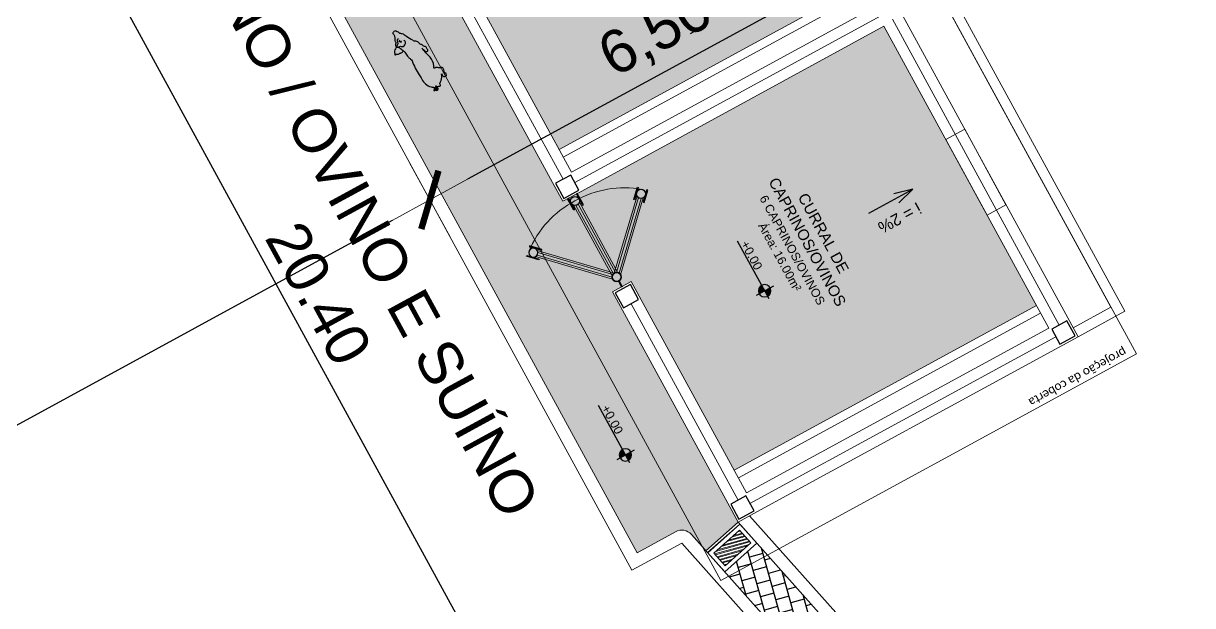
# Model space of a CAD drawing. Extents: x 622283 to 622521, y 9224861 to 9225135.
# Drawn here: x 622383.82 to 622397.41, y 9225004.92 to 9225011.69 of the extents above; entities that cross this region are included whole.
import ezdxf
from ezdxf.lldxf.tags import DXFTag

# ---------------------------------------------------------------- set-up
doc = ezdxf.new("R2010")
doc.units = 0
doc.header["$PDMODE"] = 32
doc.header["$PDSIZE"] = 2.4
for name, color, linetype, lineweight in [('A-COTAS', 12, 'Continuous', 9), ('A-ESQ-PORTAS', 2, 'Continuous', 18), ('A-PAREDE', 5, 'Continuous', 30), ('A-PROJEÇÃO', 251, 'DASHED', 13), ('A-VISTA01', 1, 'Continuous', 20), ('A-VISTA02', 2, 'Continuous', 15), ('A-VISTA03', 3, 'Continuous', 9), ('A-VISTA04', 4, 'Continuous', 5), ('A-VISTA06', 6, 'Continuous', 0)]:
    doc.layers.add(name, color=color, linetype=linetype, lineweight=lineweight)
doc.layers.add('A-Hachuras', color=8, linetype='Continuous')
doc.layers.add('G_HACHURA', color=9, linetype='Continuous')
doc.layers.add('A-TEXTO1', color=7, linetype='Continuous', true_color=0x000000)
doc.layers.add('A_lay', color=7, linetype='Continuous', true_color=0x919191)
doc.styles.add('A2 Arquitetos', font='arial.ttf')
doc.styles.add('Century Gothic', font='arial.ttf')
doc.styles.add('R-80', font='romans.shx')
doc.styles.get("Standard").update_dxf_attribs({"font": 'arial.ttf', "height": 1})
tags = doc.linetypes.add('DASHED', pattern=[0.75, 0.5, -0.25]).pattern_tags.tags
tags[6:7] = [DXFTag(74, 4), DXFTag(75, 0), DXFTag(340, '0'), DXFTag(46, 0.0), DXFTag(50, 0.0), DXFTag(44, 0.0), DXFTag(45, 0.0)]
tags[4:5] = [DXFTag(74, 4), DXFTag(75, 0), DXFTag(340, '0'), DXFTag(46, 0.0), DXFTag(50, 0.0), DXFTag(44, 0.0), DXFTag(45, 0.0)]
doc.dimstyles.new('COTA_250', dxfattribs={"dimscale": 250, "dimtxt": 0.002, "dimasz": 0.00025, "dimexe": 0.00075, "dimexo": 0.00075, "dimgap": 0.0005, "dimtad": 1, "dimzin": 4, "dimdsep": 46, "dimtxsty": 'Century Gothic', "dimblk": 'PU-Tick', "dimcen": 0.001, "dimdle": 0.00075, "dimse1": 1, "dimse2": 1, "dimclrd": 256, "dimclre": 256, "dimclrt": 256, "dimadec": 0, "dimazin": 0, "dimtfac": 1, "dimtix": 1, "dimtmove": 0, "dimatfit": 3, "dimldrblk": 'DOT', "dimfxl": 1, "dimarcsym": 0})

# ---------------------------------------------------------------- blocks, each defined once
blk = doc.blocks.new('Porteira_Curral_1')
at = {"layer": 'A-PAREDE', "linetype": 'Continuous', "lineweight": 25}
for p, q in [((207868.2992809821, 9278518.253432574), (207868.2219359218, 9278518.253432574)), ((207868.2992809819, 9278518.243432574), (207868.221935922, 9278518.243432574))]:
    blk.add_line(p, q, dxfattribs=at)
for centre in [(207868.3520446059, 9278518.248432573), (207869.3610446058, 9278518.248432573)]:
    blk.add_circle(centre, 0.053, dxfattribs=at)
at = {"layer": 'A-VISTA02'}
for p, q in [((207869.3242018314, 9278518.286532573), (207868.3888873801, 9278518.286532573)), ((207869.3242018332, 9278518.21033257), (207868.3888873783, 9278518.21033257))]:
    blk.add_line(p, q, dxfattribs=at)
at = {"layer": 'A-VISTA03', "linetype": 'Continuous', "lineweight": 25}
for points in [[(207869.2740446058, 9278518.311432572), (207869.4240446058, 9278518.311432572), (207869.4240446058, 9278518.301432572), (207869.2740446058, 9278518.301432572)], [(207869.2740446058, 9278518.185432574), (207869.4240446058, 9278518.185432574), (207869.4240446058, 9278518.195432574), (207869.2740446058, 9278518.195432574)]]:
    blk.add_lwpolyline(points, close=True, dxfattribs=at)
at = {"layer": 'A-VISTA04'}
for p, q in [((207868.4028776664, 9278518.263432572), (207869.3102115454, 9278518.263432572)), ((207868.4028776659, 9278518.233432572), (207869.310211546, 9278518.233432572))]:
    blk.add_line(p, q, dxfattribs=at)
blk = doc.blocks.new('Porco')
for points in [[(207874.9129405613, 9278516.615407707), (207874.9070570752, 9278516.610788347, -0.1404085003833558), (207874.8957104376, 9278516.606169015, 0.001474747497748187), (207874.8805815261, 9278516.60448925, -0.05682439141861711), (207874.8574679624, 9278516.60448925, -0.08909980481620788), (207874.8448605976, 9278516.608268714, 0.2242690978537262), (207874.829731686, 9278516.608688647, -0.204477471485815), (207874.7881272714, 9278516.608268714, 0.1917081031572349), (207874.7591302678, 9278516.608688647, -0.2844125209692809), (207874.7482038265, 9278516.610788347, 0.01410224839128568), (207874.7255105053, 9278516.630525561, 0.2178765055573552), (207874.696933744, 9278516.638084488, -0.09342896013143984), (207874.6704581949, 9278516.638504423, 0.6963617480137325), (207874.6667388997, 9278516.632524503, -0.2045770960694859), (207874.6704581949, 9278516.618347274, 0.0423054823570583), (207874.6691974677, 9278516.598190125, 0.1923390760606013), (207874.676341681, 9278516.581392506, -0.3453088765923371), (207874.6771821658, 9278516.574253513, 0.2441238172037326), (207874.676341681, 9278516.562075254, 0.1148475672558081), (207874.6956730168, 9278516.536038943), (207874.6897895768, 9278516.529739818, -0.1319169325010158), (207874.6661988778, 9278516.515041925, 0.07646040318854756), (207874.6128275371, 9278516.489425547, 0.04310116116668715), (207874.5871924728, 9278516.468428502, -0.1492057357939823), (207874.5627666832, 9278516.455830308, 0.05752294797243095), (207874.389655529, 9278516.403250296, -0.03483756164989849), (207874.3350579472, 9278516.383927738, 0.2151683464804266), (207874.2258627836, 9278516.292998068, 0.09332197971318212), (207874.2190380744, 9278516.267992394, -0.3543559182452825), (207874.2127143826, 9278516.261358099, 0.07298586507662062), (207874.1872801495, 9278516.25420995, 0.3971274289118584), (207874.1753578052, 9278516.225617252, 0.5037682919825398), (207874.1968179696, 9278516.219528068, 0.7929540243429706), (207874.1756227677, 9278516.266123557, 0.9029193397575687), (207874.1761526466, 9278516.260563869, -0.5027366924588245), (207874.1949634166, 9278516.234883409, -0.8244466879683137), (207874.1851605878, 9278516.2359424, -0.2913791765442776), (207874.1880749448, 9278516.241502088, -0.3458509514206957), (207874.2180939006, 9278516.237117818, -0.3537020727858073), (207874.2188588201, 9278516.227563044, 0.2315793269715223), (207874.2161815325, 9278516.209217865, -0.1841701195758377), (207874.2154166129, 9278516.19507677, 0.4465654207659904), (207874.2203887054, 9278516.183993232, 0.2129830505272739), (207874.2341576267, 9278516.185521996, -0.3033127644323276), (207874.2471615824, 9278516.1847576, 0.09397962638988062), (207874.3134463756, 9278516.151892778, 0.04920777590604555), (207874.3521196973, 9278516.14507307), (207874.3407451665, 9278516.142799808, 0.3486392228040651), (207874.3157213094, 9278516.113247663, 0.2403834271740303), (207874.3248209064, 9278516.093925105), (207874.3418826564, 9278516.093925105), (207874.3589443604, 9278516.106427955, -0.1663733440065142), (207874.3771435543, 9278516.112111045, 0.06695420149715567), (207874.4089921667, 9278516.115520924, 0.4442851232592056), (207874.424916473, 9278516.14507307, -0.254623063448637), (207874.4283288046, 9278516.166668862, 0.2718756111047048), (207874.4340160699, 9278516.212133685, -0.874567980183972), (207874.4453905546, 9278516.21895342), (207874.460177417, 9278516.2178168, 0.1544399764543733), (207874.5670976928, 9278516.242822474, 0.0101868134930887), (207874.687667341, 9278516.31783944), (207874.6489940655, 9278516.287150677, 0.344926935793816), (207874.6421693562, 9278516.25873515, 0.511087056942741), (207874.6592311063, 9278516.255325297, -0.2392089736964047), (207874.6751553664, 9278516.25987177, 0.4037843399694271), (207874.6979043819, 9278516.274647854, -0.2250730703424045), (207874.7195159074, 9278516.301926764, 0.1953063833071577), (207874.7286155043, 9278516.312156351, -0.1998776426449045), (207874.7502270759, 9278516.33602538, 0.2295809367297672), (207874.7786633107, 9278516.371260641, -0.1320508362341699), (207874.7968625046, 9278516.405359257, 0.01181355318620371), (207874.8537349741, 9278516.469010046, -0.08562155755323153), (207874.8742091018, 9278516.486059368, 0.2231467289682685), (207874.8924082958, 9278516.512201631, -0.1186061108332841), (207874.8958206273, 9278516.520157984, 0.1309939712812248), (207874.9026453366, 9278516.537207305, -0.3317543939109132), (207874.9096791758, 9278516.544594338, 0.3570423436009158), (207874.9242489321, 9278516.561351057, -0.2205287705165105), (207874.9283724254, 9278516.569592042, -0.5425923443361179), (207874.9308465307, 9278516.568767952, 0.6343511679736008), (207874.935244945, 9278516.567943862, 0.1498359944065943), (207874.9399182344, 9278516.581678862, 0.1038007859180188), (207874.9363445371, 9278516.601731969, 0.151302468081313), (207874.9267230373, 9278516.613544066, 0.09140127786821904), (207874.9190258006, 9278516.616840454, 0.2307516052887116), (207874.9129405613, 9278516.615407707, 0.6745982223573664)], [(207874.6956730168, 9278516.536038943), (207874.7046792983, 9278516.54558666, -0.1028593190493495), (207874.7266693416, 9278516.560941974, 0.1973186453844623), (207874.7409761179, 9278516.575503085, 0.03819792078360085), (207874.7454800655, 9278516.589534672, -8.499224884543574)], [(207874.8445856765, 9278516.566108761), (207874.8394902544, 9278516.576292226, 0.3333351135948859), (207874.8274464709, 9278516.582309706, -0.1085494077198759), (207874.7889991073, 9278516.58369835, -0.1257476457839234), (207874.7704702663, 9278516.593881812, 0.174146759490258), (207874.7533311068, 9278516.601287937), (207874.7519414253, 9278516.593881812, 0.1325206437494093), (207874.7542575304, 9278516.564257238, -0.2416328854352332), (207874.7524046371, 9278516.550370725, 0.4008805526142293), (207874.7598161643, 9278516.503156563, 0.1472726183292755), (207874.7917784704, 9278516.491121601, 0.2250354065568126), (207874.8070647365, 9278516.497139083, -0.1397092992535071), (207874.8186453083, 9278516.504082352, -0.13199651167885)], [(207874.8237407303, 9278516.554073801), (207874.8195717319, 9278516.559165519, 0.5395108072137796), (207874.8107705232, 9278516.558239756, 0.1688225459501951), (207874.8098440996, 9278516.551759368, -0.5068850006882355), (207874.8042854196, 9278516.545741888, 0.9716790956451168), (207874.803358996, 9278516.5392615, -0.3928456056530601), (207874.8107705232, 9278516.529540943, 1.102271802626647)], [(207874.2188588201, 9278516.227563044), (207874.2219885312, 9278516.231693834, 0.1077896719206167), (207874.2265293623, 9278516.24150074, -0.5900001207515165)]]:
    blk.add_lwpolyline(points, format="xyb")
blk = doc.blocks.new('A$C3BBF43EE')
at = {"layer": 'A-PROJEÇÃO', "linetype": 'Continuous', "lineweight": 25}
for p, q in [((0.1500000286614522, 0.1260000169277191), (2.86672729998827e-08, 0.1260000169277191)), ((2.86672729998827e-08, 0.1260000169277191), (2.86672729998827e-08, 0.1160000171512365)), ((2.86672729998827e-08, 0.1160000171512365), (0.1500000286614522, 0.1160000171512365)), ((2.86672729998827e-08, 1.862645149230957e-08), (2.86672729998827e-08, 0.01000001840293407)), ((2.86672729998827e-08, 0.01000001840293407), (0.1500000286614522, 0.01000001840293407)), ((0.1500000286614522, 1.862645149230957e-08), (2.86672729998827e-08, 1.862645149230957e-08)), ((0.1500000286614522, 0.1160000171512365), (0.1500000286614522, 0.1260000169277191)), ((0.1500000286614522, 0.01000001840293407), (0.1500000286614522, 1.862645149230957e-08))]:
    blk.add_line(p, q, dxfattribs=at)
at = {"layer": 'A-PROJEÇÃO'}
for p, q in [((0.09984280308708549, 0.101100018247962), (1.035157254431397, 0.101100018247962)), ((0.099842801282648, 0.02490001544356346), (1.035157256177627, 0.02490001544356346)), ((1.021166968072066, 0.0780000165104866), (0.1138330890680663, 0.0780000165104866)), ((1.021166968595935, 0.04800001718103886), (0.1138330884859897, 0.04800001718103886))]:
    blk.add_line(p, q, dxfattribs=at)
at = {"layer": 'A-PROJEÇÃO', "linetype": 'Continuous', "lineweight": 25}
for centre in [(0.06300002869102173, 0.0630000177770853), (1.072000028652837, 0.0630000177770853)]:
    blk.add_circle(centre, 0.053, dxfattribs=at)
blk = doc.blocks.new('Curral_Suino_Caprino')
at = {"layer": 'A-TEXTO1'}
h = blk.add_hatch(color=256, dxfattribs=at)
h.dxf.hatch_style = 1
h.paths.add_polyline_path([(207858.938429064, 9278549.767590811), (207858.938429064, 9278549.839452725), (207859.0102910214, 9278549.839452725, -0.4142135075525849)])
h.paths.add_polyline_path([(207858.938429064, 9278549.839452725), (207858.8665671515, 9278549.839452725, -0.4142136171936075), (207858.938429064, 9278549.911314638)])
h = blk.add_hatch(color=256, dxfattribs=at)
h.dxf.hatch_style = 1
h.paths.add_polyline_path([(207858.0374242431, 9278547.432683412), (207858.0374242431, 9278547.504545325), (207858.1092862012, 9278547.504545325, -0.4142135075525849)])
h.paths.add_polyline_path([(207858.0374242431, 9278547.504545325), (207857.9655623315, 9278547.504545325, -0.4142136171936075), (207858.0374242431, 9278547.576407239)])
at = {"layer": 'A-VISTA06'}
h = blk.add_hatch(dxfattribs=at)
h.set_pattern_fill('ANSI32', color=256, scale=0.1, angle=58.13424237606752)
h.set_pattern_definition([(103.1342423760675, (2113833.200894389, 195495.5384010766), (-0.03651901263597043, -0.00852125085265258), []), (103.1342423760675, (2113833.210226976, 195495.5534144975), (-0.03651901263597043, -0.00852125085265258), [])])
h.paths.add_polyline_path([(207856.6347942156, 9278548.24925328), (207856.4400261482, 9278548.294699952), (207856.3491413654, 9278547.9052005), (207856.5439094328, 9278547.859753828)])
at = {"layer": 'A_lay', "true_color": 0xa1a1a1}
h = blk.add_hatch(dxfattribs=at)
h.set_pattern_fill('AR-B88', color=253, scale=0.02)
h.set_pattern_definition([(0, (0, 0), (0, 0.16), []), (90, (0, 0), (-0.07999999999999999, 0.16), [0.16, -0.16])])
edge = h.paths.add_edge_path()
edge.add_line((207860.9740446061, 9278548.529770948), (207860.9740446061, 9278548.27976663))
edge.add_line((207860.9740446061, 9278548.27976663), (207861.2240446061, 9278548.279770948))
edge.add_line((207861.2240446061, 9278548.279770948), (207864.024044606, 9278548.279770948))
edge.add_line((207864.024044606, 9278548.279770948), (207864.024044606, 9278548.529770948))
edge.add_line((207864.024044606, 9278548.529770948), (207861.524044606, 9278548.529770948))
edge.add_line((207861.5240446061, 9278548.529770948), (207861.5240446061, 9278552.529770948))
edge.add_line((207861.524044606, 9278552.529770948), (207865.224044606, 9278552.529770948))
edge.add_line((207865.2240446059, 9278552.529770948), (207865.2240446059, 9278548.529770948))
edge.add_line((207865.2240446061, 9278548.529770948), (207865.2240446061, 9278548.27976663))
edge.add_line((207865.2240446061, 9278548.27976663), (207865.4740446061, 9278548.27976663))
edge.add_line((207865.4740446061, 9278548.27976663), (207865.4740446061, 9278548.52976663))
edge.add_line((207865.4740446061, 9278548.52976663), (207865.4740446061, 9278552.529770948))
edge.add_line((207865.4740446059, 9278552.529770948), (207867.6740446059, 9278552.529770948))
edge.add_line((207867.6740446059, 9278552.529770948), (207867.6740446059, 9278548.529770948))
edge.add_line((207867.674044606, 9278548.529770948), (207866.674044606, 9278548.529770948))
edge.add_line((207866.674044606, 9278548.529770948), (207866.674044606, 9278548.279770948))
edge.add_line((207866.674044606, 9278548.279770948), (207867.974044606, 9278548.27976663))
edge.add_line((207867.9740446061, 9278548.27976663), (207868.2240446061, 9278548.27976663))
edge.add_line((207868.2240446061, 9278548.27976663), (207868.2240446061, 9278548.52976663))
edge.add_line((207868.2240446061, 9278548.52976663), (207868.2240446061, 9278552.529770948))
edge.add_line((207868.2240446059, 9278552.529770948), (207870.424044606, 9278552.529770948))
edge.add_line((207870.4240446059, 9278552.529770948), (207870.4240446059, 9278548.529770948))
edge.add_line((207870.424044606, 9278548.529770948), (207869.424044606, 9278548.529770948))
edge.add_line((207869.424044606, 9278548.529770948), (207869.424044606, 9278548.279770948))
edge.add_line((207869.424044606, 9278548.279770948), (207870.724044606, 9278548.27976663))
edge.add_line((207870.7240446061, 9278548.27976663), (207870.7860446071, 9278548.27976663))
edge.add_line((207870.7860446071, 9278548.27976663), (207870.9740446061, 9278548.27976663))
edge.add_line((207870.9740446061, 9278548.27976663), (207870.9740446061, 9278548.129766628))
edge.add_line((207870.9740446061, 9278548.129766628), (207870.9740446061, 9278547.244609402))
edge.add_line((207870.9740446061, 9278547.244609402), (207870.9740446061, 9278547.079770949))
edge.add_line((207870.9740446061, 9278547.079770949), (207870.8440446054, 9278547.079770949))
edge.add_line((207870.8440446055, 9278547.079770949), (207856.9740446061, 9278547.07977095))
edge.add_line((207856.9740446061, 9278547.07977095), (207856.9740446061, 9278547.588976668))
edge.add_arc((207856.824044607, 9278547.588976668), 0.1499999990337528, 719.9999999997278, 796.8657577572518)
edge.add_line((207856.8581296098, 9278547.735052718), (207856.6104464325, 9278547.792846462))
edge.add_line((207856.6104464325, 9278547.792846462), (207856.7240631098, 9278548.27976663))
edge.add_line((207856.7240631098, 9278548.27976663), (207856.974044606, 9278548.279770948))
edge.add_line((207856.9740446061, 9278548.279770948), (207859.774044606, 9278548.279770948))
edge.add_line((207859.774044606, 9278548.279770948), (207859.774044606, 9278548.529770948))
edge.add_line((207859.774044606, 9278548.529770948), (207857.274044606, 9278548.529770948))
edge.add_line((207857.2740446061, 9278548.529770948), (207857.2740446061, 9278552.529770948))
edge.add_line((207857.274044606, 9278552.529770948), (207860.974044606, 9278552.529770948))
edge.add_line((207860.9740446059, 9278552.529770948), (207860.9740446059, 9278548.529770948))
h = blk.add_hatch(dxfattribs=at)
h.set_pattern_fill('AR-B88', color=253, scale=0.02, angle=13)
h.set_pattern_definition([(13, (207849.194050578, 9278514.813470237), (-0.0359921686950184, 0.1558992103656376), []), (103, (207849.194050578, 9278514.813470237), (-0.1139417738778372, 0.1379031260181284), [0.16, -0.16])])
h.paths.add_polyline_path([(207856.4026957992, 9278548.354753638), (207856.289689945, 9278547.867690941), (207849.1235959711, 9278549.539808556), (207849.1005362104, 9278549.539808556), (207849.1005362104, 9278550.039770944), (207849.1813183924, 9278550.039770944)])
at = {"layer": 'A-PAREDE'}
for points in [[(207856.9490446059, 9278552.554770948), (207856.749044606, 9278552.554770948), (207856.749044606, 9278552.754770948), (207856.9490446059, 9278552.754770948)], [(207856.949044606, 9278548.304770948), (207856.7490446061, 9278548.304770948), (207856.7490446061, 9278548.504770948), (207856.949044606, 9278548.504770948)], [(207859.749044606, 9278548.304770948), (207859.549044606, 9278548.304770948), (207859.549044606, 9278548.504770948), (207859.749044606, 9278548.504770948)], [(207861.199044606, 9278548.304770948), (207860.9990446061, 9278548.304770948), (207860.9990446061, 9278548.504770948), (207861.199044606, 9278548.504770948)]]:
    blk.add_lwpolyline(points, close=True, dxfattribs=at)
at = {"layer": 'A-PROJEÇÃO'}
for points in [[(207856.2240631098, 9278547.77976663), (207871.4740446061, 9278547.77976663), (207871.4740446059, 9278553.279770948), (207856.2240631097, 9278553.279770948)], [(207858.4740446059, 9278552.529770948), (207858.4740446059, 9278552.779770948), (207859.4740446059, 9278552.779770948), (207859.4740446059, 9278552.529770948)]]:
    blk.add_lwpolyline(points, close=True, dxfattribs=at)
for centre, radius, start, end in [((207859.7447919537, 9278548.423816284), 1.1664081480534, 359.0644219710626, 38.86471514873821), ((207859.7447919303, 9278548.385725617), 1.166408172174793, 321.1352852543647, 0.935577708733236)]:
    blk.add_arc(centre, radius, start, end, dxfattribs=at)
at = {"layer": 'A-TEXTO1'}
for p, q in [((207859.1495215193, 9278551.918396816), (207859.090484497, 9278551.698067656)), ((207859.1495215193, 9278551.918396816), (207859.2085585379, 9278551.698067656)), ((207859.1495215194, 9278551.33398214), (207859.1495215193, 9278551.918396816)), ((207861.9770976923, 9278550.736365221), (207861.9770976923, 9278550.509180333)), ((207858.938429064, 9278549.731984928), (207858.938429064, 9278549.959169816)), ((207858.8319794786, 9278549.839452658), (207859.5948654398, 9278549.839452658)), ((207858.0374242431, 9278547.397077529), (207858.0374242431, 9278547.624262417)), ((207857.9309746577, 9278547.504545258), (207858.6938606194, 9278547.504545258))]:
    blk.add_line(p, q, dxfattribs=at)
for centre in [(207858.938429064, 9278549.839452658), (207858.0374242431, 9278547.504545258)]:
    blk.add_circle(centre, 0.07186191701812356, dxfattribs=at)
at = {"layer": 'A-VISTA01'}
for p, q in [((207856.9740446059, 9278552.779770948), (207860.9740446059, 9278552.779770948)), ((207856.7240446061, 9278548.52976663), (207856.7240446059, 9278552.529770948)), ((207856.9740446061, 9278548.52976663), (207856.9740446059, 9278552.529770948)), ((207856.9740446059, 9278552.529770948), (207860.9740446059, 9278552.529770948)), ((207860.9740446059, 9278552.529770948), (207860.9740446061, 9278548.529770948)), ((207860.9740446061, 9278548.529770948), (207860.9740446059, 9278552.529770948)), ((207861.2240446061, 9278548.52976663), (207861.2240446059, 9278552.529770948)), ((207849.1940505781, 9278550.189770944), (207856.7240446061, 9278548.431948083)), ((207849.1813183924, 9278550.039770944), (207856.7240446061, 9278548.279770948)), ((207849.1235959711, 9278549.539808556), (207856.8581296091, 9278547.735052718)), ((207849.1063273761, 9278549.38980861), (207856.824044606, 9278547.588976668)), ((207859.774044606, 9278548.529770948), (207856.9740446061, 9278548.529770948)), ((207859.774044606, 9278548.279770948), (207859.774044606, 9278548.529770948)), ((207861.2240446061, 9278548.529770948), (207864.024044606, 9278548.529770948)), ((207856.9740446061, 9278548.279770948), (207859.774044606, 9278548.279770948)), ((207861.2240446061, 9278548.279770948), (207864.024044606, 9278548.279770948)), ((207856.824044606, 9278547.588976668), (207856.824044606, 9278546.92977095)), ((207856.9740446061, 9278547.588976668), (207856.9740446061, 9278547.07977095)), ((207870.9740446061, 9278547.079770949), (207856.9740446061, 9278547.07977095)), ((207870.9740446061, 9278546.92977095), (207856.824044606, 9278546.92977095))]:
    blk.add_line(p, q, dxfattribs=at)
for points in [[(207856.7240446059, 9278552.529770948), (207856.7240446059, 9278552.779770948), (207856.9740446059, 9278552.779770948)], [(207856.7240446061, 9278548.52976663), (207856.7240446061, 9278548.27976663), (207856.9740446061, 9278548.279770948)], [(207861.2240446061, 9278548.27976663), (207860.9740446061, 9278548.27976663), (207860.9740446061, 9278548.52976663)]]:
    blk.add_lwpolyline(points, dxfattribs=at)
blk.add_arc((207856.824044606, 9278547.588976668), 0.15, 0, 76.86575764240865, dxfattribs=at)
at = {"layer": 'A-VISTA03'}
for p, q in [((207871.4740446057, 9278553.404811645), (207856.7240446059, 9278553.399770947)), ((207856.7240446059, 9278552.779770948), (207856.7240446059, 9278553.399770945)), ((207871.4740446059, 9278553.279770989), (207856.8440446059, 9278553.279770948)), ((207856.8440446059, 9278552.779770948), (207856.8440446059, 9278553.279770942))]:
    blk.add_line(p, q, dxfattribs=at)
at = {"layer": 'A-VISTA04'}
for points in [[(207856.8490446061, 9278548.504770948), (207856.8490446059, 9278552.554770948)], [(207856.9490446059, 9278552.654770948), (207860.999044606, 9278552.654770948)], [(207861.0990446059, 9278552.554770948), (207861.0990446061, 9278548.504770948)], [(207859.549044606, 9278548.404770948), (207856.949044606, 9278548.404770948)], [(207861.199044606, 9278548.404770948), (207863.799044606, 9278548.404770948)]]:
    blk.add_lwpolyline(points, dxfattribs=at)
at = {"layer": 'A-VISTA06'}
for p, q in [((207857.174044606, 9278548.52976879), (207857.1740446059, 9278552.52976879)), ((207857.2740446061, 9278548.52976879), (207857.274044606, 9278552.52976879)), ((207861.424044606, 9278548.52976879), (207861.4240446059, 9278552.52976879)), ((207861.5240446061, 9278548.52976879), (207861.524044606, 9278552.52976879)), ((207856.5812312222, 9278547.799663464), (207856.6948479004, 9278548.28658363)), ((207856.610446432, 9278547.79284646), (207856.7240631098, 9278548.27976663))]:
    blk.add_line(p, q, dxfattribs=at)
for points in [[(207856.6948479004, 9278548.28658363), (207856.4026957992, 9278548.354753638), (207856.2896462746, 9278547.86750272), (207856.5818857033, 9278547.799709158)], [(207856.6347942156, 9278548.24925328), (207856.4400261482, 9278548.294699952), (207856.3491413654, 9278547.9052005), (207856.5439094328, 9278547.859753828)]]:
    blk.add_lwpolyline(points, close=True, dxfattribs=at)
at = {"layer": 'A-ESQ-PORTAS', "xscale": -1}
for name, p, rotation in [('A$C3BBF43EE', (207860.7046108356, 9278549.118241696), 44.9999999997278), ('Porteira_Curral_1', (-8.449955922464142, 18557066.6532045), 179.9999999997278)]:
    blk.add_blockref(name, p, dxfattribs=dict(at, rotation=rotation))
at = {"layer": 'A-ESQ-PORTAS', "rotation": 134.9999999997278}
blk.add_blockref('A$C3BBF43EE', (207860.7046108356, 9278547.691300197), dxfattribs=at)
at = {"layer": 'A-Hachuras', "xscale": -1, "rotation": 198.1759962057058}
blk.add_blockref('Porco', (-2883950.665983878, 18029248.41871423), dxfattribs=at)
at = {"layer": 'A-TEXTO1', "ltscale": 0.0005, "style": 'A2 Arquitetos', "text_generation_flag": 2}
blk.add_text('i = 2%%%', height=0.136, rotation=90, dxfattribs=at).set_placement((207858.999146256, 9278551.887985207))
for p in [(207859.5527841958, 9278549.853040243), (207858.6517793762, 9278547.518132843)]:
    blk.add_text('+0.00', height=0.102, dxfattribs=at).set_placement(p)
at = {"layer": 'A-TEXTO1', "extrusion": (0, 0, -1), "insert": (207856.3906957033, 9278551.41937468), "char_height": 0.1, "attachment_point": 9, "text_direction": (-6.123233995788507e-17, -1, 0), "style": 'R-80'}
blk.add_mtext_dynamic_manual_height_columns('\\pxql;{\\fCalibri|b0|i0|c0|p34;projeção da coberta}', width=1.769214029668547, gutter_width=22.26036407058643, heights=[0.1778532733161564], dxfattribs=at)
at = {"layer": 'A-TEXTO1', "ltscale": 0.0005, "extrusion": (0, 0, -1), "insert": (207859.9305886695, 9278550.824079307), "char_height": 0.1275, "attachment_point": 1, "text_direction": (-1, 0, 0), "style": 'A2 Arquitetos'}
blk.add_mtext_dynamic_manual_height_columns('\\pxqc;CURRAL DE CAPRINOS/OVINOS\\P{\\H0.78431x;6 CAPRINOS/OVINOS}\\P{\\H0.78431x;Área: 16.00m²}', width=1.462450098156696, gutter_width=30.31471099704504, heights=[0], dxfattribs=at)
blk = doc.blocks.new('PU-Tick')
for p, q in [((-9e-16, -1), (9e-16, 1)), ((1, 0), (-1, 0))]:
    blk.add_line(p, q)
at = {"color": 0, "linetype": 'ByBlock', "const_width": 0.15}
blk.add_lwpolyline([(-0.5, -0.5), (0.5, 0.5)], dxfattribs=at)
blk = doc.blocks.new('*D698')
at = {"layer": 'A-COTAS', "lineweight": -2, "transparency": 16777216}
blk.add_line((66.19527907948941, 53.83674686588347), (85.59858896955848, 53.83674686588347), dxfattribs=at)
at = {"layer": 'Defpoints', "color": 0, "transparency": 16777216}
for p in [(65.69527907948941, 55.87354910001159), (86.09858896955848, 53.83674686588347), (86.09858896955848, 53.50143008958548)]:
    blk.add_point(p, dxfattribs=at)
at = {"layer": 'A-COTAS', "lineweight": -2, "transparency": 16777216, "xscale": 0.5, "yscale": 0.5, "zscale": 0.5, "rotation": 180}
blk.add_blockref('PU-Tick', (65.69527907948941, 53.83674686588347), dxfattribs=at)
at = {"layer": 'A-COTAS', "lineweight": -2, "transparency": 16777216, "xscale": 0.5, "yscale": 0.5, "zscale": 0.5}
blk.add_blockref('PU-Tick', (86.09858896955848, 53.83674686588347), dxfattribs=at)
at = {"layer": 'A-COTAS', "transparency": 16777216, "insert": (75.89693402452394, 54.21703335974431), "char_height": 0.5, "attachment_point": 5, "style": 'Century Gothic'}
blk.add_mtext('20.40', dxfattribs=at)
blk = doc.blocks.new('_Dot')
at = {"layer": 'G_HACHURA', "color": 0, "lineweight": -2}
blk.add_line((-0.5, 0), (-1, 0), dxfattribs=at)
at = {"layer": 'G_HACHURA', "color": 0, "const_width": 0.5}
blk.add_lwpolyline([(-0.25, 0, 1), (0.25, 0, 1)], format="xyb", close=True, dxfattribs=at)
blk = doc.blocks.new('*D729')
at = {"layer": 'A-COTAS', "lineweight": -2, "transparency": 16777216}
blk.add_line((75.56028560549024, 61.84522254206243), (75.56028560549024, 56.37365588825199), dxfattribs=at)
at = {"layer": 'Defpoints', "color": 0, "transparency": 16777216}
for p in [(75.98096172697845, 62.34522254206243), (75.56028560549024, 55.87365588825199), (76.08364459872249, 55.87365588825199)]:
    blk.add_point(p, dxfattribs=at)
at = {"layer": 'A-COTAS', "lineweight": -2, "transparency": 16777216, "xscale": 0.5, "yscale": 0.5, "zscale": 0.5}
for p, rotation in [((75.56028560549024, 62.34522254206243), 90), ((75.56028560549024, 55.87365588825199), 270)]:
    blk.add_blockref('PU-Tick', p, dxfattribs=dict(at, rotation=rotation))
at = {"layer": 'A-COTAS', "transparency": 16777216, "insert": (75.13480811572217, 59.10943921515717), "char_height": 0.5, "attachment_point": 5, "rotation": 90, "style": 'Century Gothic'}
blk.add_mtext('6,50', dxfattribs=at)
blk = doc.blocks.new('*D734')
at = {"layer": 'A-COTAS', "lineweight": -2, "transparency": 16777216}
blk.add_line((75.56028560549022, 55.37365589104596), (75.56028560549024, 26.5670872628689), dxfattribs=at)
at = {"layer": 'Defpoints', "color": 0, "transparency": 16777216}
for p in [(76.08364459779116, 55.87365589104596), (75.56028560549024, 26.0670872628689), (76.69162765517834, 26.0670872628689)]:
    blk.add_point(p, dxfattribs=at)
at = {"layer": 'A-COTAS', "lineweight": -2, "transparency": 16777216, "xscale": 0.5, "yscale": 0.5, "zscale": 0.5}
for p, rotation in [((75.56028560549022, 55.87365589104596), 90), ((75.56028560549024, 26.0670872628689), 270)]:
    blk.add_blockref('PU-Tick', p, dxfattribs=dict(at, rotation=rotation))
at = {"layer": 'A-COTAS', "transparency": 16777216, "insert": (75.17999911162937, 40.97037157695739), "char_height": 0.5, "attachment_point": 5, "rotation": 90, "style": 'Century Gothic'}
blk.add_mtext('29.81', dxfattribs=at)
blk = doc.blocks.new('A$Ce07cc1b0')
at = {"layer": 'A-PAREDE', "xscale": -1, "rotation": 359.9999999998639}
blk.add_blockref('Curral_Suino_Caprino', (207937.2893016478, -9278491.056115557), dxfattribs=at)
at = {"layer": 'A-TEXTO1', "color": 12, "true_color": 0xdb0000, "insert": (80.14635934028774, 54.8247586786747), "char_height": 0.5000000000000001, "attachment_point": 9, "rotation": 359.9922037055238}
blk.add_mtext_dynamic_manual_height_columns('\\pxqc;CURRAL CAPRINO / OVINO E SUÍNO', width=13.91980290145148, gutter_width=30.31471099704505, heights=[0], dxfattribs=at)
at = {"layer": 'A-COTAS'}
dim = blk.add_linear_dim(base=(75.56028560549024, 55.87365588825199), p1=(75.98096172697842, 62.3452225420624), p2=(76.08364459872246, 55.87365588825196), angle=270, text='6,50', dimstyle='COTA_250', override={"dimasz": 0.002, "dimdle": 0.001}, dxfattribs=at)
dim.commit()
dim.dimension.update_dxf_attribs({"geometry": '*D729', "text_midpoint": (75.13480811572217, 59.10943921515717)})
dim = blk.add_linear_dim(base=(75.56028560549024, 26.0670872628689), p1=(76.08364459779114, 55.87365589104593), p2=(76.69162765517831, 26.06708726286888), angle=270, dimstyle='COTA_250', override={"dimasz": 0.002, "dimdle": 0.001}, dxfattribs=at)
dim.commit()
dim.dimension.update_dxf_attribs({"geometry": '*D734', "text_midpoint": (75.17999911162937, 40.97037157695739)})
dim = blk.add_linear_dim(base=(86.09858896955848, 53.83674686588347), p1=(65.69527907948941, 55.87354910001159), p2=(86.09858896955848, 53.50143008958548), dimstyle='COTA_250', override={"dimasz": 0.002, "dimdle": 0.001}, dxfattribs=at)
dim.commit()
dim.dimension.update_dxf_attribs({"geometry": '*D698', "text_midpoint": (75.89693402452394, 54.21703335974431)})

msp = doc.modelspace()

# ---------------------------------------------------------------- block references
at = {"rotation": 298.6104596680653}
msp.add_blockref('A$Ce07cc1b0', (622303.3134132684, 9225049.212860987), dxfattribs=at)

doc.saveas('drawing.dxf')
